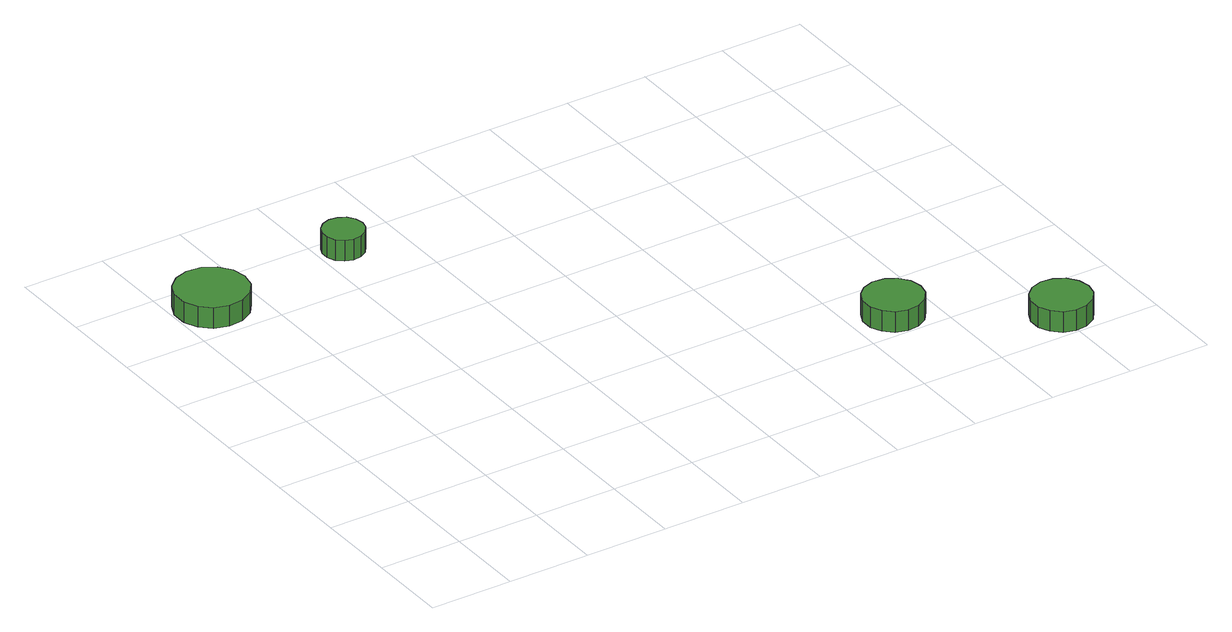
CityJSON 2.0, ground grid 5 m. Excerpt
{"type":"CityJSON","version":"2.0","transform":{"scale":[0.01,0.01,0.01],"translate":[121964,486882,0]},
"CityObjects":{
"tree1":{"type":"SolitaryVegetationObject","attributes":{"function":"something"},"geometry":[{"type":"MultiSurface","lod":"1","boundaries":[[[0,1,2,3,4,5,6,7,8,9,10,11,12,13,14]],[[15,16,17,18,19,20,21,22,23,24,25,26,27,28,29]],[[0,29,28,1]],[[1,28,27,2]],[[2,27,26,3]],[[3,26,25,4]],[[4,25,24,5]],[[5,24,23,6]],[[6,23,22,7]],[[7,22,21,8]],[[8,21,20,9]],[[9,20,19,10]],[[10,19,18,11]],[[11,18,17,12]],[[12,17,16,13]],[[13,16,15,14]],[[14,15,29,0]]]}]},
"tree2":{"type":"SolitaryVegetationObject","attributes":{"function":"something"},"geometry":[{"type":"MultiSurface","lod":"1","boundaries":[[[30,31,32,33,34,35,36,37,38,39,40,41,42,43,44]],[[45,46,47,48,49,50,51,52,53,54,55,56,57,58,59]],[[30,59,58,31]],[[31,58,57,32]],[[32,57,56,33]],[[33,56,55,34]],[[34,55,54,35]],[[35,54,53,36]],[[36,53,52,37]],[[37,52,51,38]],[[38,51,50,39]],[[39,50,49,40]],[[40,49,48,41]],[[41,48,47,42]],[[42,47,46,43]],[[43,46,45,44]],[[44,45,59,30]]]}]},
"tree3":{"type":"SolitaryVegetationObject","attributes":{"function":"something"},"geometry":[{"type":"MultiSurface","lod":"1","boundaries":[[[60,61,62,63,64,65,66,67,68,69,70,71,72,73,74]],[[75,76,77,78,79,80,81,82,83,84,85,86,87,88,89]],[[60,89,88,61]],[[61,88,87,62]],[[62,87,86,63]],[[63,86,85,64]],[[64,85,84,65]],[[65,84,83,66]],[[66,83,82,67]],[[67,82,81,68]],[[68,81,80,69]],[[69,80,79,70]],[[70,79,78,71]],[[71,78,77,72]],[[72,77,76,73]],[[73,76,75,74]],[[74,75,89,60]]]}]},
"tree4":{"type":"SolitaryVegetationObject","attributes":{"function":"something"},"geometry":[{"type":"MultiSurface","lod":"1","boundaries":[[[90,91,92,93,94,95,96,97,98,99,100,101,102,103,104]],[[105,106,107,108,109,110,111,112,113,114,115,116,117,118,119]],[[90,119,118,91]],[[91,118,117,92]],[[92,117,116,93]],[[93,116,115,94]],[[94,115,114,95]],[[95,114,113,96]],[[96,113,112,97]],[[97,112,111,98]],[[98,111,110,99]],[[99,110,109,100]],[[100,109,108,101]],[[101,108,107,102]],[[102,107,106,103]],[[103,106,105,104]],[[104,105,119,90]]]}]}
},
"vertices":[
[429,2751,234],[411,2839,234],[358,2911,234],[281,2956,234],[191,2965,234],[106,2937,234],[40,2878,234],[3,2796,234],[3,2706,234],[40,2624,234],[106,2564,234],[191,2537,234],[281,2546,234],[358,2591,234],[411,2663,234],[411,2663,105],[358,2591,105],[281,2546,105],[191,2537,105],[106,2564,105],[40,2624,105],[3,2706,105],[3,2796,105],[40,2878,105],[106,2937,105],[191,2965,105],[281,2956,105],[358,2911,105],[411,2839,105],[429,2751,105],
[1278,2889,220],[1267,2939,220],[1237,2981,220],[1193,3006,220],[1142,3012,220],[1093,2996,220],[1055,2962,220],[1034,2915,220],[1034,2864,220],[1055,2817,220],[1093,2782,220],[1142,2767,220],[1193,2772,220],[1237,2798,220],[1267,2839,220],[1267,2839,91],[1237,2798,91],[1193,2772,91],[1142,2767,91],[1093,2782,91],[1055,2817,91],[1034,2864,91],[1034,2915,91],[1055,2962,91],[1093,2996,91],[1142,3012,91],[1193,3006,91],[1237,2981,91],[1267,2939,91],[1278,2889,91],
[3428,683,221],[3413,755,221],[3369,814,221],[3306,851,221],[3233,859,221],[3163,836,221],[3109,787,221],[3079,720,221],[3079,647,221],[3109,580,221],[3163,530,221],[3233,508,221],[3306,515,221],[3369,552,221],[3413,611,221],[3413,611,92],[3369,552,92],[3306,515,92],[3233,508,92],[3163,530,92],[3109,580,92],[3079,647,92],[3079,720,92],[3109,787,92],[3163,836,92],[3233,859,92],[3306,851,92],[3369,814,92],[3413,755,92],[3428,683,92],
[4187,189,219],[4172,260,219],[4129,320,219],[4065,356,219],[3992,364,219],[3923,341,219],[3868,292,219],[3838,225,219],[3838,152,219],[3868,85,219],[3923,36,219],[3992,13,219],[4065,21,219],[4129,57,219],[4172,117,219],[4172,117,90],[4129,57,90],[4065,21,90],[3992,13,90],[3923,36,90],[3868,85,90],[3838,152,90],[3838,225,90],[3868,292,90],[3923,341,90],[3992,364,90],[4065,356,90],[4129,320,90],[4172,260,90],[4187,189,90]
]}
